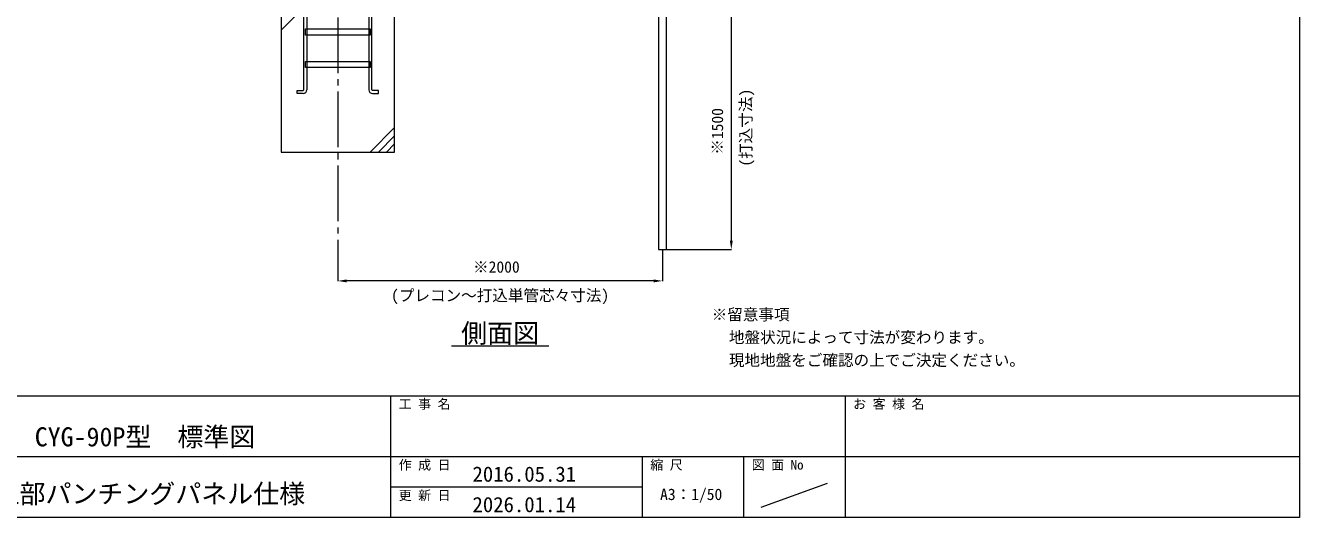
# Model space of a CAD drawing. Units: millimetres, scale not verified. Extents: x 35020 to 55145, y -14438 to 14438.
# Drawn here: x 47295 to 55145, y 562 to 3591 of the extents above; entities that cross this region are included whole.
import ezdxf
from ezdxf.enums import TextEntityAlignment as Align

# ---------------------------------------------------------------- set-up
doc = ezdxf.new("R2010")
doc.units = ezdxf.units.MM
doc.header["$LTSCALE"] = 38
doc.linetypes.add('CHAIN2', pattern=[12, 9, -1, 1, -1])
doc.linetypes.add('DASHED1', pattern=[1.8, 1.2, -0.6])
for name, color, linetype, lineweight in [('0-9_基礎工事用PCA小', 7, 'Continuous', 18), ('0-A_図面枠', 7, 'Continuous', 18), ('0-B_寸法', 3, 'Continuous', 18), ('0-D_単管', 7, 'Continuous', 18), ('1-3_通芯', 1, 'CHAIN2', 18), ('1-8_文字', 7, 'Continuous', 18)]:
    doc.layers.add(name, color=color, linetype=linetype, lineweight=lineweight)
doc.styles.add('ＭＳ ゴシック', font='')
doc.styles.get('ＭＳ ゴシック').set_extended_font_data('MS Gothic')

msp = doc.modelspace()

# ---------------------------------------------------------------- linework, layer by layer
at = {"layer": '0-9_基礎工事用PCA小'}
for p, q in [((48869.8, 3562.5), (49019.8, 3712.5)), ((49029.32, 3532.5), (49029.32, 3370.5)), ((49410.28, 3532.5), (49410.28, 3370.5)), ((49029.32, 3332.5), (49029.32, 3195.5)), ((49410.28, 3332.5), (49410.28, 3195.5)), ((49569.8, 2962.5), (49419.8, 2812.5)), ((49569.8, 2912.5), (49469.8, 2812.5)), ((49569.8, 2862.5), (49519.8, 2812.5))]:
    msp.add_line(p, q, dxfattribs=at)
at = {"layer": '0-9_基礎工事用PCA小', "color": 4, "linetype": 'DASHED1', "lineweight": 9}
for p, q in [((49029.32, 3570.5), (49029.32, 3532.5)), ((49410.28, 3570.5), (49410.28, 3532.5)), ((49029.32, 3370.5), (49029.32, 3332.5)), ((49410.28, 3370.5), (49410.28, 3332.5))]:
    msp.add_line(p, q, dxfattribs=at)
at = {"layer": '0-9_基礎工事用PCA小'}
for points in [[(49010.28, 3195.55), (49010.28, 3772.5), (49029.32, 3772.5), (49029.32, 3570.5)], [(49429.32, 3195.55), (49429.32, 3772.5), (49410.28, 3772.5), (49410.28, 3570.5)], [(49006.32, 3172.5), (48969.32, 3172.5), (48969.32, 3191.55), (49006.28, 3191.55)], [(49433.28, 3172.5), (49470.28, 3172.5), (49470.28, 3191.55), (49433.33, 3191.55)]]:
    msp.add_lwpolyline(points, dxfattribs=at)
for points in [[(48869.8, 2812.5), (49569.8, 2812.5), (49569.8, 3712.5), (48869.8, 3712.5)], [(49019.8, 3570.5), (49419.8, 3570.5), (49419.8, 3532.5), (49019.8, 3532.5)], [(49019.8, 3370.5), (49419.8, 3370.5), (49419.8, 3332.5), (49019.8, 3332.5)]]:
    msp.add_lwpolyline(points, close=True, dxfattribs=at)
for centre, radius, start, end in [((49006.28, 3195.55), 4, 270, 0), ((49006.32, 3195.5), 23, 270, 0), ((49433.28, 3195.5), 23, 180, 270), ((49433.33, 3195.55), 4, 180, 270)]:
    msp.add_arc(centre, radius, start, end, dxfattribs=at)
at = {"layer": '0-A_図面枠'}
for p, q in [((35019.8, 1312.5), (55144.8, 1312.5)), ((49544.8, 1312.5), (49544.8, 562.5)), ((52344.8, 1312.5), (52344.8, 562.5)), ((46744.8, 937.5), (55144.8, 937.5)), ((51094.8, 937.5), (51094.8, 562.5)), ((51719.8, 937.5), (51719.8, 562.5)), ((51094.8, 750), (49544.8, 750)), ((51827.78, 625.62), (52236.83, 774.38))]:
    msp.add_line(p, q, dxfattribs=at)
msp.add_lwpolyline([(35019.8, 14437.5), (55144.8, 14437.5), (55144.8, 562.5), (35019.8, 562.5)], close=True, dxfattribs=at)
at = {"layer": '0-B_寸法'}
for p, q in [((51644.1, 3657.5), (51644.1, 2267.5)), ((49219.8, 2218.05), (49219.8, 2018.05)), ((51219.8, 2211.5), (51219.8, 2018.05)), ((51245.1, 2212.5), (51645.1, 2212.5)), ((51164.8, 2019.05), (49274.8, 2019.05))]:
    msp.add_line(p, q, dxfattribs=at)
at = {"layer": '0-B_寸法', "color": 91}
for points in [[(51634.93, 2267.5), (51644.1, 2212.5), (51653.28, 2267.5)], [(49274.8, 2028.2), (49219.8, 2019.05), (49274.8, 2009.88)], [(51164.8, 2028.2), (51219.8, 2019.05), (51164.8, 2009.88)]]:
    msp.add_solid(points, dxfattribs=at)
at = {"layer": '0-D_単管'}
msp.add_lwpolyline([(51195.5, 3790.4), (51195.5, 2212.5), (51244.1, 2212.5), (51244.1, 3722.25)], dxfattribs=at)
at = {"layer": '1-3_通芯'}
msp.add_line((49219.8, 9112.5), (49219.8, 2219.05), dxfattribs=at)
at = {"layer": '1-8_文字'}
msp.add_line((49919.8, 1619.05), (50519.8, 1619.05), dxfattribs=at)

# ---------------------------------------------------------------- texts
at = {"layer": '0-A_図面枠', "style": 'ＭＳ ゴシック'}
for s, height, p in [('工 事 名', 58.65, (49594.8, 1214.5)), ('お 客 様 名', 58.65, (52394.8, 1214.5)), ('CYG-90P型\u3000標準図', 117.3, (47352.55, 965.3)), ('作 成 日\u3000', 58.65, (49594.8, 839.5)), ('2016.05.31', 93.84, (50049.53, 754.6)), ('縮 尺', 58.65, (51144.8, 839.5)), ('図 面 No', 58.65, (51769.8, 839.5)), ('上部パンチングパネル仕様', 117.3, (47098.62, 615.1)), ('更 新 日\u3000', 58.65, (49594.8, 652)), ('A3：1/50', 70.38, (51205.22, 648.9)), ('2026.01.14', 93.84, (50049.53, 567.1))]:
    msp.add_text(s, height=height, dxfattribs=at).set_placement(p, align=Align.BOTTOM_LEFT)
at = {"layer": '0-B_寸法', "style": 'ＭＳ ゴシック'}
for s, p in [('(打込寸法)', (51789.7, 2722.5)), ('※1500', (51614.55, 2795.68))]:
    msp.add_text(s, height=70.38, rotation=90, dxfattribs=at).set_placement(p, align=Align.BOTTOM_LEFT)
for s, p in [('※2000', (50052.98, 2048.6)), ('(プレコン～打込単管芯々寸法)', (49547.8, 1873.45))]:
    msp.add_text(s, height=70.38, dxfattribs=at).set_placement(p, align=Align.BOTTOM_LEFT)
at = {"layer": '1-8_文字', "style": 'ＭＳ ゴシック'}
for s, height, p in [('※留意事項', 70.38, (51522.95, 1755.78)), ('側面図', 117.3, (49979.8, 1603.05)), ('\u3000地盤状況によって寸法が変わります。', 70.38, (51533.18, 1615.43)), ('\u3000現地地盤をご確認の上でご決定ください。', 70.38, (51533.18, 1474.67))]:
    msp.add_text(s, height=height, dxfattribs=at).set_placement(p, align=Align.BOTTOM_LEFT)

doc.saveas('drawing.dxf')
